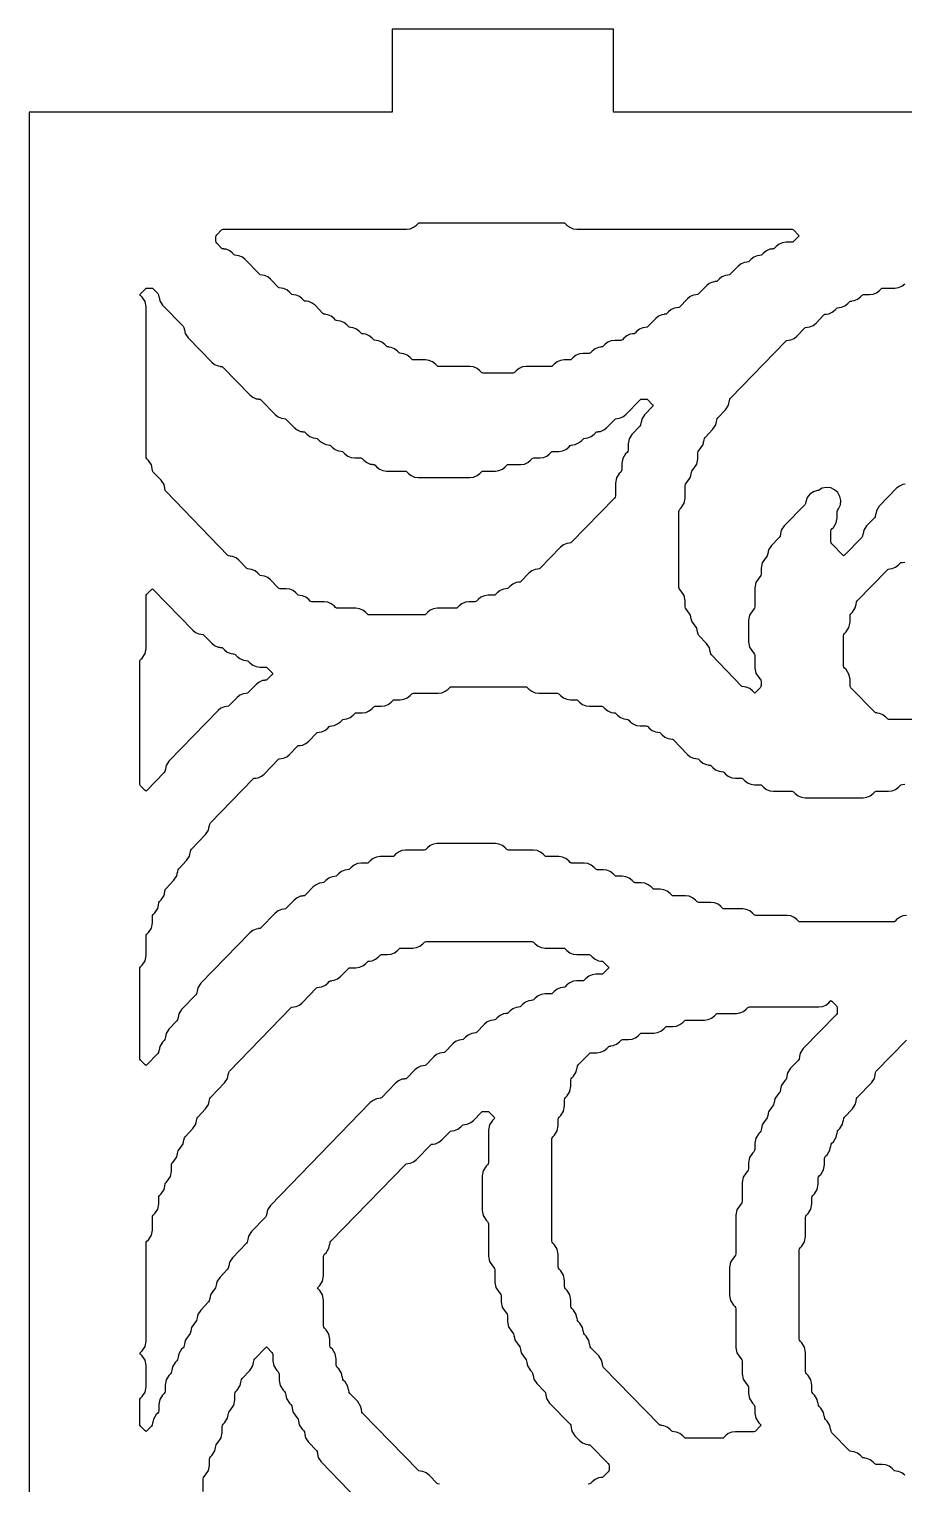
# Model space of a CAD drawing. Header units: millimetres. Extents: x 10 to 410, y 18 to 283.
# Drawn here: x 79 to 110.6, y 94.4 to 147 of the extents above; entities that cross this region are included whole.
import ezdxf

# ---------------------------------------------------------------- set-up
doc = ezdxf.new("R2010")
doc.units = ezdxf.units.MM
doc.layers.add('CUT', color=1, linetype='Continuous')

msp = doc.modelspace()

# ---------------------------------------------------------------- linework, layer by layer
at = {"layer": 'CUT'}
for points in [[(121.134, 21), (129.134, 21), (129.134, 24), (142.2679, 24), (142.2679, 144), (129.134, 144), (129.134, 147), (121.134, 147), (121.134, 144), (100.134, 144), (100.134, 147), (92.134, 147), (92.134, 144), (79, 144), (79, 24), (92.134, 24), (92.134, 21), (100.134, 21), (100.134, 24), (121.134, 24)], [(93.0922, 139.9958), (93.1238, 140), (98.3316, 140), (98.3632, 139.9958), (98.3882, 139.976), (98.447, 139.9155), (98.5515, 139.8332), (98.674, 139.7814), (98.8058, 139.7637), (106.5873, 139.7637), (106.6189, 139.7595), (106.644, 139.7397), (106.8232, 139.5551), (106.8428, 139.5274), (106.8232, 139.4997), (106.644, 139.3151), (106.6189, 139.2954), (106.5873, 139.2911), (106.3736, 139.2911), (106.2418, 139.2735), (106.1193, 139.2216), (106.0148, 139.1394), (105.956, 139.0788), (105.931, 139.0591), (105.8663, 139.0504), (105.8665, 139.0484), (105.7831, 139.0372), (105.6606, 138.9854), (105.5561, 138.9031), (105.4974, 138.8425), (105.4723, 138.8228), (105.4076, 138.8141), (105.4079, 138.8121), (105.3245, 138.8009), (105.202, 138.7491), (105.0975, 138.6668), (105.0387, 138.6062), (105.0137, 138.5865), (104.949, 138.5778), (104.9492, 138.5758), (104.8658, 138.5646), (104.7433, 138.5128), (104.6388, 138.4305), (104.3507, 138.1337), (104.3257, 138.1139), (104.261, 138.1053), (104.2612, 138.1032), (104.1778, 138.092), (104.0553, 138.0402), (103.9508, 137.9579), (103.8921, 137.8974), (103.867, 137.8777), (103.8023, 137.869), (103.8026, 137.8669), (103.7192, 137.8557), (103.5967, 137.8039), (103.4922, 137.7216), (103.2041, 137.4248), (103.179, 137.4051), (103.1143, 137.3964), (103.1146, 137.3944), (103.0312, 137.3832), (102.9087, 137.3313), (102.8042, 137.2491), (102.5161, 136.9522), (102.4911, 136.9325), (102.4263, 136.9238), (102.4266, 136.9218), (102.3432, 136.9106), (102.2207, 136.8588), (102.1162, 136.7765), (102.0574, 136.7159), (102.0324, 136.6962), (101.9677, 136.6875), (101.968, 136.6855), (101.8845, 136.6743), (101.7621, 136.6225), (101.6576, 136.5402), (101.3695, 136.2434), (101.3444, 136.2237), (101.2797, 136.215), (101.28, 136.2129), (101.1966, 136.2017), (101.0741, 136.1499), (100.9696, 136.0676), (100.9108, 136.0071), (100.8858, 135.9874), (100.8211, 135.9787), (100.8213, 135.9766), (100.7379, 135.9654), (100.6154, 135.9136), (100.5109, 135.8314), (100.4522, 135.7708), (100.4271, 135.7511), (100.3955, 135.7468), (100.1817, 135.7468), (100.0499, 135.7291), (99.9274, 135.6773), (99.8229, 135.5951), (99.7642, 135.5345), (99.7391, 135.5148), (99.6744, 135.5061), (99.6747, 135.5041), (99.5913, 135.4929), (99.4688, 135.441), (99.3643, 135.3588), (99.3055, 135.2982), (99.2805, 135.2785), (99.2489, 135.2743), (99.0351, 135.2743), (98.9033, 135.2566), (98.7808, 135.2048), (98.6763, 135.1225), (98.6175, 135.0619), (98.5925, 135.0422), (98.5609, 135.038), (98.3471, 135.038), (98.2153, 135.0203), (98.0928, 134.9685), (97.9883, 134.8862), (97.9296, 134.8257), (97.9045, 134.8059), (97.8729, 134.8017), (96.9712, 134.8017), (96.8393, 134.784), (96.7169, 134.7322), (96.6124, 134.6499), (96.5536, 134.5894), (96.5285, 134.5696), (96.4969, 134.5654), (95.4171, 134.5654), (95.3855, 134.5696), (95.3604, 134.5894), (95.3017, 134.6499), (95.1972, 134.7322), (95.0747, 134.784), (94.9429, 134.8017), (93.8118, 134.8017), (93.7802, 134.8059), (93.7551, 134.8257), (93.6964, 134.8862), (93.5919, 134.9685), (93.4694, 135.0203), (93.3376, 135.038), (92.8945, 135.038), (92.8629, 135.0422), (92.8378, 135.0619), (92.7791, 135.1225), (92.6746, 135.2048), (92.5521, 135.2566), (92.4687, 135.2678), (92.4689, 135.2698), (92.4042, 135.2785), (92.3792, 135.2982), (92.3204, 135.3588), (92.2159, 135.441), (92.0934, 135.4929), (92.01, 135.5041), (92.0103, 135.5061), (91.9456, 135.5148), (91.9205, 135.5345), (91.8617, 135.5951), (91.7573, 135.6773), (91.6348, 135.7291), (91.5513, 135.7403), (91.5516, 135.7424), (91.4869, 135.7511), (91.4619, 135.7708), (91.4031, 135.8314), (91.2986, 135.9136), (91.1761, 135.9654), (91.0927, 135.9766), (91.093, 135.9787), (91.0283, 135.9874), (91.0032, 136.0071), (90.9444, 136.0676), (90.8399, 136.1499), (90.7175, 136.2017), (90.634, 136.2129), (90.6343, 136.215), (90.5696, 136.2237), (90.5446, 136.2434), (90.4858, 136.3039), (90.3813, 136.3862), (90.2588, 136.438), (90.1754, 136.4492), (90.1757, 136.4513), (90.1109, 136.4599), (90.0859, 136.4797), (90.0271, 136.5402), (89.9226, 136.6225), (89.8001, 136.6743), (89.7167, 136.6855), (89.717, 136.6875), (89.6523, 136.6962), (89.6272, 136.7159), (89.3391, 137.0128), (89.2346, 137.0951), (89.1122, 137.1469), (89.0287, 137.1581), (89.029, 137.1601), (88.9643, 137.1688), (88.9393, 137.1885), (88.8805, 137.2491), (88.776, 137.3313), (88.6535, 137.3832), (88.5701, 137.3944), (88.5704, 137.3964), (88.5057, 137.4051), (88.4806, 137.4248), (88.4218, 137.4854), (88.3173, 137.5676), (88.1949, 137.6194), (88.1114, 137.6306), (88.1117, 137.6327), (88.047, 137.6414), (88.0219, 137.6611), (87.7339, 137.9579), (87.6294, 138.0402), (87.5069, 138.092), (87.4234, 138.1032), (87.4237, 138.1053), (87.359, 138.1139), (87.334, 138.1337), (86.8165, 138.6668), (86.712, 138.7491), (86.5896, 138.8009), (86.5061, 138.8121), (86.5064, 138.8141), (86.4417, 138.8228), (86.4167, 138.8425), (86.3579, 138.9031), (86.2534, 138.9854), (86.1309, 139.0372), (86.0475, 139.0484), (86.0478, 139.0504), (85.9831, 139.0591), (85.958, 139.0788), (85.7856, 139.2565), (85.7607, 139.2947), (85.7519, 139.3394), (85.7519, 139.4791), (85.7607, 139.5239), (85.7856, 139.5621), (85.958, 139.7397), (85.9831, 139.7595), (86.0147, 139.7637), (92.6496, 139.7637), (92.7814, 139.7814), (92.9039, 139.8332), (93.0084, 139.9155), (93.0672, 139.976)], [(83.7, 137.3057), (83.7246, 137.1794), (83.8292, 137.0191), (84.5717, 136.2541), (84.5966, 136.2159), (84.6145, 136.1237), (84.6173, 136.1242), (84.6419, 135.998), (84.7465, 135.8376), (85.6046, 134.9535), (85.7091, 134.8712), (85.8316, 134.8194), (85.915, 134.8082), (85.9148, 134.8061), (85.9795, 134.7974), (86.0045, 134.7777), (86.9806, 133.772), (87.0851, 133.6898), (87.2076, 133.6379), (87.291, 133.6267), (87.2907, 133.6247), (87.3554, 133.616), (87.3805, 133.5963), (87.8979, 133.0632), (88.0024, 132.9809), (88.1249, 132.9291), (88.2083, 132.9179), (88.208, 132.9158), (88.2727, 132.9072), (88.2978, 132.8874), (88.5859, 132.5906), (88.6904, 132.5083), (88.8129, 132.4565), (88.8963, 132.4453), (88.896, 132.4433), (88.9607, 132.4346), (88.9858, 132.4149), (89.0445, 132.3543), (89.149, 132.272), (89.2715, 132.2202), (89.355, 132.209), (89.3547, 132.207), (89.4194, 132.1983), (89.4444, 132.1786), (89.5032, 132.118), (89.6077, 132.0357), (89.7302, 131.9839), (89.8136, 131.9727), (89.8133, 131.9707), (89.878, 131.962), (89.9031, 131.9423), (89.9619, 131.8817), (90.0664, 131.7995), (90.1888, 131.7476), (90.2723, 131.7365), (90.272, 131.7344), (90.3367, 131.7257), (90.3617, 131.706), (90.4205, 131.6454), (90.525, 131.5632), (90.6475, 131.5114), (90.7793, 131.4937), (90.9931, 131.4937), (91.0247, 131.4894), (91.0497, 131.4697), (91.1085, 131.4092), (91.213, 131.3269), (91.3355, 131.2751), (91.4189, 131.2639), (91.4186, 131.2618), (91.4833, 131.2531), (91.5084, 131.2334), (91.5671, 131.1729), (91.6716, 131.0906), (91.7941, 131.0388), (91.9259, 131.0211), (92.5984, 131.0211), (92.63, 131.0169), (92.655, 130.9971), (92.7138, 130.9366), (92.8183, 130.8543), (92.9408, 130.8025), (93.0726, 130.7848), (94.9429, 130.7848), (95.0747, 130.8025), (95.1972, 130.8543), (95.3017, 130.9366), (95.3604, 130.9971), (95.3855, 131.0169), (95.4171, 131.0211), (95.8602, 131.0211), (95.992, 131.0388), (96.1145, 131.0906), (96.219, 131.1729), (96.2777, 131.2334), (96.3028, 131.2531), (96.3344, 131.2574), (96.7775, 131.2574), (96.9093, 131.2751), (97.0318, 131.3269), (97.1363, 131.4092), (97.1951, 131.4697), (97.2201, 131.4894), (97.2517, 131.4937), (97.4655, 131.4937), (97.5973, 131.5114), (97.7198, 131.5632), (97.8243, 131.6454), (97.883, 131.706), (97.9081, 131.7257), (97.9397, 131.73), (98.1535, 131.73), (98.2853, 131.7476), (98.4078, 131.7995), (98.5122, 131.8817), (98.571, 131.9423), (98.5961, 131.962), (98.6608, 131.9707), (98.6605, 131.9727), (98.7439, 131.9839), (98.8664, 132.0357), (98.9709, 132.118), (99.0297, 132.1786), (99.0547, 132.1983), (99.1194, 132.207), (99.1192, 132.209), (99.2026, 132.2202), (99.3251, 132.272), (99.4296, 132.3543), (99.4883, 132.4149), (99.5134, 132.4346), (99.5781, 132.4433), (99.5778, 132.4453), (99.6612, 132.4565), (99.7837, 132.5083), (99.8882, 132.5906), (100.1763, 132.8874), (100.2014, 132.9072), (100.2661, 132.9158), (100.2658, 132.9179), (100.3492, 132.9291), (100.4717, 132.9809), (100.5762, 133.0632), (101.0936, 133.5963), (101.1187, 133.616), (101.1503, 133.6203), (101.3128, 133.6203), (101.3444, 133.616), (101.3695, 133.5963), (101.5487, 133.4117), (101.5683, 133.384), (101.5487, 133.3563), (101.2581, 133.0569), (101.1535, 132.8965), (101.1289, 132.7703), (101.1261, 132.7708), (101.1081, 132.6786), (101.0832, 132.6404), (100.7994, 132.348), (100.6949, 132.1877), (100.6582, 131.9998), (100.6582, 131.7783), (100.6495, 131.7335), (100.6246, 131.6953), (100.5701, 131.6392), (100.4655, 131.4788), (100.4289, 131.2909), (100.4289, 131.0694), (100.4202, 131.0246), (100.3953, 130.9864), (100.3408, 130.9303), (100.2362, 130.77), (100.1996, 130.5821), (100.1996, 130.1243), (100.1908, 130.0795), (100.1659, 130.0413), (98.6175, 128.4459), (98.5925, 128.4262), (98.5278, 128.4175), (98.5281, 128.4154), (98.4446, 128.4043), (98.3221, 128.3524), (98.2176, 128.2702), (97.4709, 127.5008), (97.4458, 127.481), (97.3811, 127.4724), (97.3814, 127.4703), (97.298, 127.4591), (97.1755, 127.4073), (97.071, 127.325), (96.7829, 127.0282), (96.7579, 127.0085), (96.6932, 126.9998), (96.6934, 126.9977), (96.61, 126.9865), (96.4875, 126.9347), (96.383, 126.8524), (96.3243, 126.7919), (96.2992, 126.7722), (96.2345, 126.7635), (96.2348, 126.7614), (96.1514, 126.7502), (96.0289, 126.6984), (95.9244, 126.6162), (95.8656, 126.5556), (95.8406, 126.5359), (95.8089, 126.5316), (95.5952, 126.5316), (95.4634, 126.514), (95.3409, 126.4621), (95.2364, 126.3799), (95.1776, 126.3193), (95.1526, 126.2996), (95.121, 126.2954), (94.9072, 126.2954), (94.7754, 126.2777), (94.6529, 126.2259), (94.5484, 126.1436), (94.4896, 126.083), (94.4646, 126.0633), (94.433, 126.0591), (93.7606, 126.0591), (93.6288, 126.0414), (93.5063, 125.9896), (93.4018, 125.9073), (93.343, 125.8468), (93.3179, 125.827), (93.2863, 125.8228), (91.2892, 125.8228), (91.2576, 125.827), (91.2325, 125.8468), (91.1738, 125.9073), (91.0693, 125.9896), (90.9468, 126.0414), (90.815, 126.0591), (90.1426, 126.0591), (90.1109, 126.0633), (90.0859, 126.083), (90.0271, 126.1436), (89.9226, 126.2259), (89.8001, 126.2777), (89.6683, 126.2954), (89.2252, 126.2954), (89.1936, 126.2996), (89.1686, 126.3193), (89.1098, 126.3799), (89.0053, 126.4621), (88.8828, 126.514), (88.7994, 126.5252), (88.7997, 126.5272), (88.735, 126.5359), (88.7099, 126.5556), (88.6512, 126.6162), (88.5467, 126.6984), (88.4242, 126.7502), (88.2924, 126.7679), (88.0786, 126.7679), (88.047, 126.7722), (88.0219, 126.7919), (87.7339, 127.0887), (87.6294, 127.171), (87.5069, 127.2228), (87.4234, 127.234), (87.4237, 127.2361), (87.359, 127.2447), (87.334, 127.2645), (87.2752, 127.325), (87.1707, 127.4073), (87.0482, 127.4591), (86.9648, 127.4703), (86.9651, 127.4724), (86.9004, 127.481), (86.8753, 127.5008), (86.5872, 127.7976), (86.4827, 127.8799), (86.3602, 127.9317), (86.2768, 127.9429), (86.2771, 127.9449), (86.2124, 127.9536), (86.1873, 127.9733), (83.951, 130.2776), (83.926, 130.3158), (83.9081, 130.4079), (83.9053, 130.4074), (83.8807, 130.5337), (83.7761, 130.694), (83.4923, 130.9864), (83.4674, 131.0246), (83.4494, 131.1168), (83.4466, 131.1163), (83.422, 131.2425), (83.3175, 131.4029), (83.263, 131.459), (83.2381, 131.4972), (83.2293, 131.542), (83.2293, 136.9618), (83.1927, 137.1497), (83.0881, 137.31), (83.0269, 137.3731), (83.0073, 137.4008), (83.0269, 137.4285), (83.2061, 137.6132), (83.2311, 137.6329), (83.2627, 137.6371), (83.4253, 137.6371), (83.4569, 137.6329), (83.4819, 137.6132), (83.6543, 137.4355), (83.6793, 137.3973), (83.6972, 137.3051)], [(83.4866, 126.7392), (84.9166, 125.2657), (85.0211, 125.1834), (85.1436, 125.1316), (85.2271, 125.1204), (85.2268, 125.1184), (85.2915, 125.1097), (85.3165, 125.09), (85.6046, 124.7931), (85.7091, 124.7108), (85.8316, 124.659), (85.915, 124.6478), (85.9148, 124.6458), (85.9795, 124.6371), (86.0045, 124.6174), (86.0633, 124.5568), (86.1678, 124.4746), (86.2903, 124.4228), (86.3737, 124.4116), (86.3734, 124.4095), (86.4381, 124.4008), (86.4632, 124.3811), (86.5219, 124.3205), (86.6264, 124.2383), (86.7489, 124.1865), (86.8323, 124.1753), (86.8321, 124.1732), (86.8968, 124.1645), (86.9218, 124.1448), (86.9806, 124.0843), (87.0851, 124.002), (87.2076, 123.9502), (87.3394, 123.9325), (87.5532, 123.9325), (87.5848, 123.9282), (87.6098, 123.9085), (87.789, 123.7239), (87.8086, 123.6962), (87.789, 123.6685), (87.6098, 123.4839), (87.5848, 123.4642), (87.5201, 123.4555), (87.5203, 123.4534), (87.4369, 123.4422), (87.3144, 123.3904), (87.2099, 123.3081), (86.9218, 123.0113), (86.8968, 122.9916), (86.8321, 122.9829), (86.8323, 122.9808), (86.7489, 122.9697), (86.6264, 122.9178), (86.5219, 122.8356), (86.2338, 122.5387), (86.2088, 122.519), (86.1441, 122.5103), (86.1444, 122.5083), (86.0609, 122.4971), (85.9385, 122.4453), (85.834, 122.363), (84.0585, 120.5337), (83.954, 120.3733), (83.9293, 120.2471), (83.9266, 120.2476), (83.9086, 120.1554), (83.8837, 120.1172), (83.2573, 119.4718), (83.2293, 119.451), (83.2014, 119.4718), (83.0336, 119.6447), (83.0087, 119.6829), (83, 119.7276), (83, 124.1205), (83.0087, 124.1652), (83.0336, 124.2034), (83.0881, 124.2596), (83.1927, 124.4199), (83.2293, 124.6078), (83.2293, 126.4833), (83.2381, 126.5281), (83.263, 126.5663), (83.4307, 126.7392), (83.4587, 126.76)], [(83.4587, 104.0361), (83.4674, 104.0808), (83.4923, 104.119), (83.5468, 104.1752), (83.6513, 104.3355), (83.688, 104.5234), (83.688, 104.7449), (83.6967, 104.7897), (83.7216, 104.8279), (83.7761, 104.884), (83.8807, 105.0444), (83.9053, 105.1707), (83.9081, 105.1701), (83.926, 105.2623), (83.951, 105.3005), (84.0054, 105.3566), (84.11, 105.517), (84.1466, 105.7049), (84.1466, 105.9264), (84.1554, 105.9711), (84.1803, 106.0093), (84.2348, 106.0655), (84.3393, 106.2258), (84.3639, 106.3521), (84.3667, 106.3515), (84.3847, 106.4437), (84.4096, 106.4819), (84.4641, 106.5381), (84.5686, 106.6984), (84.5933, 106.8247), (84.596, 106.8241), (84.614, 106.9163), (84.6389, 106.9545), (84.9227, 107.2469), (85.0273, 107.4073), (85.0519, 107.5335), (85.0547, 107.533), (85.0727, 107.6252), (85.0976, 107.6634), (85.3814, 107.9558), (85.486, 108.1161), (85.5106, 108.2424), (85.5134, 108.2418), (85.5313, 108.334), (85.5562, 108.3722), (86.0694, 108.9009), (86.1739, 109.0613), (86.1986, 109.1875), (86.2013, 109.187), (86.2193, 109.2792), (86.2442, 109.3174), (88.4806, 111.6216), (88.5057, 111.6413), (88.5704, 111.65), (88.5701, 111.6521), (88.6535, 111.6633), (88.776, 111.7151), (88.8805, 111.7973), (89.3979, 112.3305), (89.423, 112.3502), (89.4877, 112.3589), (89.4874, 112.3609), (89.5708, 112.3721), (89.6933, 112.4239), (89.7978, 112.5062), (89.8566, 112.5668), (89.8816, 112.5865), (89.9463, 112.5952), (89.9461, 112.5972), (90.0295, 112.6084), (90.152, 112.6602), (90.2565, 112.7425), (90.5446, 113.0393), (90.5696, 113.0591), (90.6012, 113.0633), (90.815, 113.0633), (90.9468, 113.081), (91.0693, 113.1328), (91.1738, 113.2151), (91.2325, 113.2756), (91.2576, 113.2953), (91.3223, 113.304), (91.322, 113.3061), (91.4054, 113.3173), (91.5279, 113.3691), (91.6324, 113.4513), (91.6912, 113.5119), (91.7162, 113.5316), (91.7478, 113.5359), (91.9616, 113.5359), (92.0934, 113.5536), (92.2159, 113.6054), (92.3204, 113.6876), (92.3792, 113.7482), (92.4042, 113.7679), (92.4358, 113.7722), (92.8789, 113.7722), (93.0107, 113.7898), (93.1332, 113.8417), (93.2377, 113.9239), (93.2965, 113.9845), (93.3215, 114.0042), (93.3531, 114.0084), (97.1849, 114.0084), (97.2165, 114.0042), (97.2416, 113.9845), (97.3003, 113.9239), (97.4048, 113.8417), (97.5273, 113.7898), (97.6591, 113.7722), (98.3316, 113.7722), (98.3632, 113.7679), (98.3882, 113.7482), (98.447, 113.6876), (98.5515, 113.6054), (98.674, 113.5536), (98.8058, 113.5359), (99.2489, 113.5359), (99.2805, 113.5316), (99.3055, 113.5119), (99.3643, 113.4513), (99.4688, 113.3691), (99.5913, 113.3173), (99.6747, 113.3061), (99.6744, 113.304), (99.7391, 113.2953), (99.7642, 113.2756), (99.9434, 113.091), (99.963, 113.0633), (99.9434, 113.0356), (99.7642, 112.851), (99.7391, 112.8312), (99.7075, 112.827), (99.4938, 112.827), (99.3619, 112.8093), (99.2395, 112.7575), (99.135, 112.6752), (99.0762, 112.6147), (99.0511, 112.595), (99.0195, 112.5907), (98.8058, 112.5907), (98.674, 112.573), (98.5515, 112.5212), (98.447, 112.4389), (98.3882, 112.3784), (98.3632, 112.3587), (98.2985, 112.35), (98.2987, 112.3479), (98.2153, 112.3367), (98.0928, 112.2849), (97.9883, 112.2027), (97.9296, 112.1421), (97.9045, 112.1224), (97.8729, 112.1181), (97.6591, 112.1181), (97.5273, 112.1005), (97.4048, 112.0486), (97.3003, 111.9664), (97.2416, 111.9058), (97.2165, 111.8861), (97.1518, 111.8774), (97.1521, 111.8754), (97.0687, 111.8642), (96.9462, 111.8124), (96.8417, 111.7301), (96.7829, 111.6695), (96.7579, 111.6498), (96.6932, 111.6411), (96.6934, 111.6391), (96.61, 111.6279), (96.4875, 111.5761), (96.383, 111.4938), (96.3243, 111.4332), (96.2992, 111.4135), (96.2345, 111.4048), (96.2348, 111.4028), (96.1514, 111.3916), (96.0289, 111.3398), (95.9244, 111.2575), (95.8656, 111.197), (95.8406, 111.1772), (95.7758, 111.1686), (95.7761, 111.1665), (95.6927, 111.1553), (95.5702, 111.1035), (95.4657, 111.0212), (95.1776, 110.7244), (95.1526, 110.7047), (95.0879, 110.696), (95.0881, 110.6939), (95.0047, 110.6827), (94.8822, 110.6309), (94.7777, 110.5487), (94.719, 110.4881), (94.6939, 110.4684), (94.6292, 110.4597), (94.6295, 110.4576), (94.5461, 110.4464), (94.4236, 110.3946), (94.3191, 110.3124), (94.031, 110.0155), (94.0059, 109.9958), (93.9412, 109.9871), (93.9415, 109.9851), (93.8581, 109.9739), (93.7356, 109.9221), (93.6311, 109.8398), (93.343, 109.543), (93.3179, 109.5232), (93.2532, 109.5145), (93.2535, 109.5125), (93.1701, 109.5013), (93.0476, 109.4495), (92.9431, 109.3672), (92.655, 109.0704), (92.63, 109.0507), (92.5653, 109.042), (92.5655, 109.0399), (92.4821, 109.0287), (92.3596, 108.9769), (92.2551, 108.8946), (91.7377, 108.3615), (91.7127, 108.3418), (91.648, 108.3331), (91.6482, 108.3311), (91.5648, 108.3199), (91.4423, 108.2681), (91.3378, 108.1858), (87.7278, 104.4662), (87.6232, 104.3058), (87.5986, 104.1796), (87.5958, 104.1801), (87.5778, 104.0879), (87.5529, 104.0497), (87.0398, 103.521), (86.9352, 103.3607), (86.9106, 103.2344), (86.9078, 103.235), (86.8898, 103.1428), (86.8649, 103.1046), (86.3518, 102.5759), (86.2472, 102.4155), (86.2226, 102.2893), (86.2198, 102.2898), (86.2019, 102.1976), (86.1769, 102.1594), (85.8931, 101.867), (85.7886, 101.7067), (85.764, 101.5804), (85.7612, 101.5809), (85.7432, 101.4888), (85.7183, 101.4506), (85.6638, 101.3944), (85.5592, 101.2341), (85.5346, 101.1078), (85.5318, 101.1084), (85.5139, 101.0162), (85.489, 100.978), (85.2052, 100.6856), (85.1006, 100.5252), (85.076, 100.399), (85.0732, 100.3995), (85.0552, 100.3073), (85.0303, 100.2691), (84.9758, 100.213), (84.8713, 100.0527), (84.8466, 99.9264), (84.8439, 99.9269), (84.8259, 99.8348), (84.801, 99.7966), (84.7465, 99.7404), (84.6419, 99.5801), (84.6173, 99.4538), (84.6145, 99.4544), (84.5966, 99.3622), (84.5717, 99.324), (84.5172, 99.2679), (84.4126, 99.1075), (84.388, 98.9812), (84.3852, 98.9818), (84.3672, 98.8896), (84.3423, 98.8514), (84.2878, 98.7953), (84.1833, 98.6349), (84.1587, 98.5087), (84.1559, 98.5092), (84.1379, 98.417), (84.113, 98.3788), (84.0585, 98.3227), (83.954, 98.1624), (83.9173, 97.9745), (83.9173, 97.7529), (83.9086, 97.7082), (83.8837, 97.67), (83.8292, 97.6138), (83.7246, 97.4535), (83.688, 97.2656), (83.688, 97.0441), (83.6793, 96.9993), (83.6543, 96.9611), (83.5999, 96.905), (83.4953, 96.7446), (83.4707, 96.6184), (83.4679, 96.6189), (83.4499, 96.5267), (83.425, 96.4885), (83.2573, 96.3157), (83.2293, 96.2949), (83.2014, 96.3157), (83.0336, 96.4885), (83.0087, 96.5267), (83, 96.5715), (83, 97.4201), (83.0087, 97.4648), (83.0336, 97.503), (83.0881, 97.5592), (83.1927, 97.7195), (83.2293, 97.9074), (83.2293, 98.6833), (83.1927, 98.8712), (83.0881, 99.0316), (83.0269, 99.0947), (83.0073, 99.1224), (83.0269, 99.1501), (83.0881, 99.2132), (83.1927, 99.3735), (83.2293, 99.5614), (83.2293, 103.0909), (83.2381, 103.1357), (83.263, 103.1739), (83.3175, 103.23), (83.422, 103.3904), (83.4587, 103.5783)], [(98.3649, 101.5335), (98.3649, 101.7551), (98.3283, 101.9429), (98.2237, 102.1033), (98.1693, 102.1594), (98.1444, 102.1976), (98.1356, 102.2424), (98.1356, 102.7002), (98.099, 102.8881), (97.9944, 103.0484), (97.9399, 103.1046), (97.915, 103.1428), (97.9063, 103.1875), (97.9063, 106.8715), (97.915, 106.9163), (97.9399, 106.9545), (97.9944, 107.0106), (98.099, 107.171), (98.1356, 107.3589), (98.1356, 107.5804), (98.1444, 107.6252), (98.1693, 107.6634), (98.2237, 107.7195), (98.3283, 107.8798), (98.3649, 108.0677), (98.3649, 108.2893), (98.3737, 108.334), (98.3986, 108.3722), (98.4531, 108.4284), (98.5576, 108.5887), (98.5943, 108.7766), (98.5943, 108.9981), (98.603, 109.0429), (98.6279, 109.0811), (98.6824, 109.1372), (98.787, 109.2976), (98.8116, 109.4238), (98.8144, 109.4233), (98.8323, 109.5154), (98.8572, 109.5536), (99.259, 109.9676), (99.2841, 109.9873), (99.3157, 109.9916), (99.5294, 109.9916), (99.6612, 110.0092), (99.7837, 110.0611), (99.8882, 110.1433), (99.947, 110.2039), (99.972, 110.2236), (100.0367, 110.2323), (100.0365, 110.2343), (100.1199, 110.2455), (100.2424, 110.2973), (100.3469, 110.3796), (100.4056, 110.4402), (100.4307, 110.4599), (100.4623, 110.4641), (100.6761, 110.4641), (100.8079, 110.4818), (100.9304, 110.5336), (101.0349, 110.6159), (101.0936, 110.6765), (101.1187, 110.6962), (101.1503, 110.7004), (101.5934, 110.7004), (101.7252, 110.7181), (101.8477, 110.7699), (101.9522, 110.8522), (102.0109, 110.9127), (102.036, 110.9325), (102.0676, 110.9367), (102.2813, 110.9367), (102.4132, 110.9544), (102.5356, 111.0062), (102.6401, 111.0885), (102.6989, 111.149), (102.724, 111.1688), (102.7556, 111.173), (103.428, 111.173), (103.5598, 111.1907), (103.6823, 111.2425), (103.7868, 111.3248), (103.8456, 111.3853), (103.8706, 111.405), (103.9022, 111.4093), (104.5746, 111.4093), (104.7064, 111.427), (104.8289, 111.4788), (104.9334, 111.5611), (104.9922, 111.6216), (105.0172, 111.6413), (105.0488, 111.6456), (107.5559, 111.6456), (107.6877, 111.6633), (107.8102, 111.7151), (107.9147, 111.7973), (107.9688, 111.8531), (107.9967, 111.8739), (108.0246, 111.8531), (108.1924, 111.6802), (108.2173, 111.642), (108.226, 111.5973), (108.226, 111.4576), (108.2173, 111.4128), (108.1924, 111.3746), (106.9913, 110.137), (106.8867, 109.9767), (106.8621, 109.8504), (106.8593, 109.851), (106.8413, 109.7588), (106.8164, 109.7206), (106.5326, 109.4282), (106.4281, 109.2678), (106.4034, 109.1416), (106.4007, 109.1421), (106.3827, 109.05), (106.3578, 109.0118), (106.3033, 108.9556), (106.1987, 108.7953), (106.1741, 108.669), (106.1713, 108.6696), (106.1534, 108.5774), (106.1284, 108.5392), (106.074, 108.483), (105.9694, 108.3227), (105.9448, 108.1964), (105.942, 108.197), (105.924, 108.1048), (105.8991, 108.0666), (105.8446, 108.0105), (105.7401, 107.8501), (105.7155, 107.7239), (105.7127, 107.7244), (105.6947, 107.6322), (105.6698, 107.594), (105.6153, 107.5379), (105.5107, 107.3775), (105.4861, 107.2513), (105.4834, 107.2518), (105.4654, 107.1597), (105.4405, 107.1215), (105.386, 107.0653), (105.2814, 106.905), (105.2448, 106.7171), (105.2448, 106.4956), (105.236, 106.4508), (105.2111, 106.4126), (105.1567, 106.3565), (105.0521, 106.1961), (105.0154, 106.0082), (105.0154, 105.7867), (105.0067, 105.7419), (104.9818, 105.7037), (104.9273, 105.6476), (104.8228, 105.4873), (104.7861, 105.2994), (104.7861, 104.6053), (104.7774, 104.5605), (104.7525, 104.5223), (104.698, 104.4662), (104.5934, 104.3058), (104.5568, 104.1179), (104.5568, 102.715), (104.5481, 102.6702), (104.5232, 102.632), (104.4687, 102.5759), (104.3641, 102.4155), (104.3275, 102.2276), (104.3275, 101.2154), (104.3641, 101.0275), (104.4687, 100.8672), (104.5232, 100.811), (104.5481, 100.7728), (104.5568, 100.7281), (104.5568, 99.3251), (104.5934, 99.1372), (104.698, 98.9769), (104.7525, 98.9207), (104.7774, 98.8825), (104.7861, 98.8378), (104.7861, 98.38), (104.8228, 98.1921), (104.9273, 98.0317), (104.9818, 97.9756), (105.0067, 97.9374), (105.0154, 97.8926), (105.0154, 97.6711), (105.0521, 97.4832), (105.1567, 97.3229), (105.2111, 97.2667), (105.236, 97.2285), (105.2448, 97.1838), (105.2448, 96.9622), (105.2814, 96.7744), (105.386, 96.614), (105.4472, 96.5509), (105.4668, 96.5232), (105.4472, 96.4955), (105.268, 96.3109), (105.243, 96.2912), (105.2114, 96.2869), (104.539, 96.2869), (104.4071, 96.2692), (104.2847, 96.2174), (104.1802, 96.1351), (104.1214, 96.0746), (104.0963, 96.0549), (104.0647, 96.0506), (102.7556, 96.0506), (102.724, 96.0549), (102.6989, 96.0746), (102.6401, 96.1351), (102.5356, 96.2174), (102.4132, 96.2692), (102.3297, 96.2804), (102.33, 96.2825), (102.2653, 96.2912), (102.2403, 96.3109), (102.1815, 96.3714), (102.077, 96.4537), (101.9545, 96.5055), (101.8711, 96.5167), (101.8714, 96.5188), (101.8067, 96.5274), (101.7816, 96.5472), (99.7746, 98.6151), (99.7496, 98.6533), (99.7317, 98.7455), (99.7289, 98.745), (99.7043, 98.8712), (99.5997, 99.0316), (99.3159, 99.324), (99.291, 99.3622), (99.273, 99.4544), (99.2702, 99.4538), (99.2456, 99.5801), (99.1411, 99.7404), (99.0866, 99.7966), (99.0617, 99.8348), (99.0437, 99.9269), (99.0409, 99.9264), (99.0163, 100.0527), (98.9117, 100.213), (98.8572, 100.2691), (98.8323, 100.3073), (98.8144, 100.3995), (98.8116, 100.399), (98.787, 100.5252), (98.6824, 100.6856), (98.6279, 100.7417), (98.603, 100.7799), (98.5943, 100.8247), (98.5943, 101.0462), (98.5576, 101.2341), (98.4531, 101.3944), (98.3986, 101.4506), (98.3737, 101.4888)]]:
    msp.add_lwpolyline(points, close=True, dxfattribs=at)
for points in [[(110.6824, 130.542), (110.599, 130.5308), (110.4765, 130.479), (110.372, 130.3968), (109.7432, 129.7489), (109.6386, 129.5885), (109.614, 129.4623), (109.6112, 129.4628), (109.5933, 129.3706), (109.5684, 129.3324), (109.2845, 129.04), (109.18, 128.8797), (109.1554, 128.7534), (109.1526, 128.7539), (109.1346, 128.6618), (109.1097, 128.6236), (108.4833, 127.9781), (108.4554, 127.9573), (108.4274, 127.9781), (108.0303, 128.3873), (108.0054, 128.4255), (107.9967, 128.4702), (107.9967, 128.8462), (108.0054, 128.891), (108.0303, 128.9292), (108.0848, 128.9853), (108.1894, 129.1457), (108.226, 129.3335), (108.226, 129.5551), (108.2348, 129.5998), (108.2714, 129.6561), (108.3352, 129.7982), (108.352, 129.9531), (108.3204, 130.1056), (108.2434, 130.2411), (108.1285, 130.3462), (107.9867, 130.4109), (107.832, 130.4288), (107.6792, 130.3982), (107.5433, 130.322), (107.5363, 130.3165), (107.5085, 130.3128), (107.36, 130.2686), (107.2321, 130.1811), (107.1371, 130.0586), (107.0843, 129.9129), (107.0707, 129.8432), (107.0458, 129.805), (106.3033, 129.04), (106.1987, 128.8797), (106.1741, 128.7534), (106.1713, 128.7539), (106.1534, 128.6618), (106.1284, 128.6236), (105.8446, 128.3311), (105.7401, 128.1708), (105.7155, 128.0445), (105.7127, 128.0451), (105.6947, 127.9529), (105.6698, 127.9147), (105.6153, 127.8586), (105.5107, 127.6982), (105.4741, 127.5103), (105.4741, 127.2888), (105.4654, 127.244), (105.4405, 127.2058), (105.386, 127.1497), (105.2814, 126.9894), (105.2448, 126.8015), (105.2448, 126.1074), (105.236, 126.0626), (105.2111, 126.0244), (105.1567, 125.9683), (105.0521, 125.8079), (105.0154, 125.62), (105.0154, 124.8441), (105.0521, 124.6562), (105.1567, 124.4959), (105.2111, 124.4397), (105.236, 124.4015), (105.2448, 124.3568), (105.2448, 123.8989), (105.2814, 123.7111), (105.386, 123.5507), (105.4405, 123.4946), (105.4654, 123.4564), (105.4741, 123.4116), (105.4741, 123.2719), (105.4654, 123.2272), (105.4405, 123.189), (105.2727, 123.0161), (105.2448, 122.9953), (105.2168, 123.0161), (105.1627, 123.0719), (105.0583, 123.1541), (104.9358, 123.2059), (104.8523, 123.2171), (104.8526, 123.2192), (104.7879, 123.2279), (104.7629, 123.2476), (103.6731, 124.3704), (103.6482, 124.4086), (103.6302, 124.5008), (103.6275, 124.5002), (103.6028, 124.6265), (103.4983, 124.7868), (103.2145, 125.0793), (103.1896, 125.1175), (103.1716, 125.2096), (103.1688, 125.2091), (103.1442, 125.3354), (103.0396, 125.4957), (102.9851, 125.5518), (102.9602, 125.59), (102.9423, 125.6822), (102.9395, 125.6817), (102.9149, 125.8079), (102.8103, 125.9683), (102.7558, 126.0244), (102.7309, 126.0626), (102.7222, 126.1074), (102.7222, 126.3289), (102.6855, 126.5168), (102.581, 126.6771), (102.5265, 126.7333), (102.5016, 126.7715), (102.4928, 126.8162), (102.4928, 129.5551), (102.5016, 129.5998), (102.5265, 129.638), (102.581, 129.6942), (102.6855, 129.8545), (102.7222, 130.0424), (102.7222, 130.5002), (102.7309, 130.545), (102.7558, 130.5832), (102.8103, 130.6393), (102.9149, 130.7997), (102.9395, 130.9259), (102.9423, 130.9254), (102.9602, 131.0176), (102.9851, 131.0558), (103.0396, 131.1119), (103.1442, 131.2722), (103.1808, 131.4601), (103.1808, 131.6817), (103.1896, 131.7264), (103.2145, 131.7646), (103.269, 131.8208), (103.3735, 131.9811), (103.3981, 132.1074), (103.4009, 132.1068), (103.4189, 132.199), (103.4438, 132.2372), (103.7276, 132.5296), (103.8322, 132.69), (103.8568, 132.8162), (103.8596, 132.8157), (103.8775, 132.9079), (103.9025, 132.9461), (104.1863, 133.2385), (104.2908, 133.3988), (104.3154, 133.5251), (104.3182, 133.5245), (104.3362, 133.6167), (104.3611, 133.6549), (106.3682, 135.7229), (106.3932, 135.7426), (106.4579, 135.7513), (106.4576, 135.7533), (106.5411, 135.7645), (106.6635, 135.8163), (106.768, 135.8986), (107.0561, 136.1954), (107.0812, 136.2152), (107.1459, 136.2239), (107.1456, 136.2259), (107.229, 136.2371), (107.3515, 136.2889), (107.456, 136.3712), (107.7441, 136.668), (107.7692, 136.6877), (107.8339, 136.6964), (107.8336, 136.6985), (107.917, 136.7097), (108.0395, 136.7615), (108.144, 136.8438), (108.2028, 136.9043), (108.2278, 136.924), (108.2925, 136.9327), (108.2923, 136.9348), (108.3757, 136.946), (108.4982, 136.9978), (108.6027, 137.08), (108.6614, 137.1406), (108.6865, 137.1603), (108.7512, 137.169), (108.7509, 137.1711), (108.8343, 137.1822), (108.9568, 137.2341), (109.0613, 137.3163), (109.1201, 137.3769), (109.1451, 137.3966), (109.1767, 137.4008), (109.3905, 137.4008), (109.5223, 137.4185), (109.6448, 137.4703), (109.7493, 137.5526), (109.8081, 137.6132), (109.8331, 137.6329), (109.8647, 137.6371), (110.3078, 137.6371), (110.4396, 137.6548), (110.5621, 137.7066), (110.6666, 137.7889)], [(111.4032, 122.0422), (110.0941, 122.0422), (110.0624, 122.0464), (110.0374, 122.0662), (109.9786, 122.1267), (109.8741, 122.209), (109.7516, 122.2608), (109.6682, 122.272), (109.6685, 122.274), (109.6038, 122.2827), (109.5787, 122.3024), (108.7183, 123.189), (108.6934, 123.2272), (108.6847, 123.2719), (108.6847, 123.4935), (108.648, 123.6813), (108.5435, 123.8417), (108.489, 123.8978), (108.4641, 123.936), (108.4554, 123.9808), (108.4554, 125.0656), (108.4641, 125.1104), (108.489, 125.1486), (108.5435, 125.2047), (108.648, 125.3651), (108.6847, 125.553), (108.6847, 125.7745), (108.6934, 125.8192), (108.7183, 125.8574), (108.7728, 125.9136), (108.8774, 126.0739), (108.902, 126.2002), (108.9048, 126.1996), (108.9227, 126.2918), (108.9477, 126.33), (110.0374, 127.4528), (110.0624, 127.4726), (110.1272, 127.4812), (110.1269, 127.4833), (110.2103, 127.4945), (110.3328, 127.5463), (110.4373, 127.6286), (110.4961, 127.6891), (110.5211, 127.7088), (110.5858, 127.7175), (110.5855, 127.7196), (110.669, 127.7308)], [(110.7308, 114.9536), (110.599, 114.9359), (110.4765, 114.8841), (110.372, 114.8018), (110.3132, 114.7413), (110.2882, 114.7215), (110.2566, 114.7173), (106.8835, 114.7173), (106.8519, 114.7215), (106.8268, 114.7413), (106.768, 114.8018), (106.6635, 114.8841), (106.5411, 114.9359), (106.4092, 114.9536), (105.2782, 114.9536), (105.2466, 114.9578), (105.2215, 114.9776), (105.1627, 115.0381), (105.0583, 115.1204), (104.9358, 115.1722), (104.804, 115.1899), (104.1315, 115.1899), (104.0999, 115.1941), (104.0749, 115.2138), (104.0161, 115.2744), (103.9116, 115.3567), (103.7891, 115.4085), (103.6573, 115.4262), (103.2142, 115.4262), (103.1826, 115.4304), (103.1576, 115.4501), (103.0988, 115.5107), (102.9943, 115.5929), (102.8718, 115.6448), (102.74, 115.6624), (102.2969, 115.6624), (102.2653, 115.6667), (102.2403, 115.6864), (102.1815, 115.747), (102.077, 115.8292), (101.9545, 115.881), (101.8227, 115.8987), (101.6089, 115.8987), (101.5773, 115.903), (101.5523, 115.9227), (101.4935, 115.9833), (101.389, 116.0655), (101.2665, 116.1173), (101.1347, 116.135), (100.9209, 116.135), (100.8893, 116.1393), (100.8643, 116.159), (100.8055, 116.2195), (100.701, 116.3018), (100.5785, 116.3536), (100.4467, 116.3713), (100.233, 116.3713), (100.2014, 116.3755), (100.1763, 116.3953), (100.1175, 116.4558), (100.013, 116.5381), (99.8906, 116.5899), (99.7587, 116.6076), (99.545, 116.6076), (99.5134, 116.6118), (99.4883, 116.6316), (99.4296, 116.6921), (99.3251, 116.7744), (99.2026, 116.8262), (99.0708, 116.8439), (98.6277, 116.8439), (98.5961, 116.8481), (98.571, 116.8678), (98.5122, 116.9284), (98.4078, 117.0107), (98.2853, 117.0625), (98.1535, 117.0802), (97.7104, 117.0802), (97.6788, 117.0844), (97.6537, 117.1041), (97.5949, 117.1647), (97.4904, 117.247), (97.368, 117.2988), (97.2361, 117.3165), (96.3344, 117.3165), (96.3028, 117.3207), (96.2777, 117.3404), (96.219, 117.401), (96.1145, 117.4832), (95.992, 117.5351), (95.8602, 117.5527), (93.7606, 117.5527), (93.6288, 117.5351), (93.5063, 117.4832), (93.4018, 117.401), (93.343, 117.3404), (93.3179, 117.3207), (93.2863, 117.3165), (92.6139, 117.3165), (92.4821, 117.2988), (92.3596, 117.247), (92.2551, 117.1647), (92.1964, 117.1041), (92.1713, 117.0844), (92.1397, 117.0802), (91.6966, 117.0802), (91.5648, 117.0625), (91.4423, 117.0107), (91.3378, 116.9284), (91.2791, 116.8678), (91.254, 116.8481), (91.2224, 116.8439), (91.0086, 116.8439), (90.8768, 116.8262), (90.7543, 116.7744), (90.6498, 116.6921), (90.5911, 116.6316), (90.566, 116.6118), (90.5013, 116.6032), (90.5016, 116.6011), (90.4182, 116.5899), (90.2957, 116.5381), (90.1912, 116.4558), (90.1324, 116.3953), (90.1074, 116.3755), (90.0427, 116.3669), (90.0429, 116.3648), (89.9595, 116.3536), (89.837, 116.3018), (89.7325, 116.2195), (89.6738, 116.159), (89.6487, 116.1393), (89.584, 116.1306), (89.5843, 116.1285), (89.5009, 116.1173), (89.3784, 116.0655), (89.2739, 115.9833), (88.9858, 115.6864), (88.9607, 115.6667), (88.896, 115.658), (88.8963, 115.656), (88.8129, 115.6448), (88.6904, 115.5929), (88.5859, 115.5107), (88.2978, 115.2138), (88.2727, 115.1941), (88.208, 115.1854), (88.2083, 115.1834), (88.1249, 115.1722), (88.0024, 115.1204), (87.8979, 115.0381), (87.3805, 114.505), (87.3554, 114.4853), (87.2907, 114.4766), (87.291, 114.4745), (87.2076, 114.4633), (87.0851, 114.4115), (86.9806, 114.3292), (85.2052, 112.4999), (85.1006, 112.3396), (85.076, 112.2133), (85.0732, 112.2139), (85.0552, 112.1217), (85.0303, 112.0835), (84.5172, 111.5548), (84.4126, 111.3944), (84.388, 111.2682), (84.3852, 111.2687), (84.3672, 111.1765), (84.3423, 111.1383), (84.0585, 110.8459), (83.954, 110.6856), (83.9293, 110.5593), (83.9266, 110.5598), (83.9086, 110.4677), (83.8837, 110.4295), (83.8292, 110.3733), (83.7246, 110.213), (83.7, 110.0867), (83.6972, 110.0873), (83.6793, 109.9951), (83.6543, 109.9569), (83.2573, 109.5478), (83.2293, 109.527), (83.2014, 109.5478), (83.0336, 109.7206), (83.0087, 109.7588), (83, 109.8036), (83, 113.015), (83.0087, 113.0598), (83.0336, 113.098), (83.0881, 113.1541), (83.1927, 113.3144), (83.2293, 113.5023), (83.2293, 114.1964), (83.2381, 114.2412), (83.263, 114.2794), (83.3175, 114.3355), (83.422, 114.4959), (83.4587, 114.6838), (83.4587, 114.9053), (83.4674, 114.95), (83.4923, 114.9882), (83.5468, 115.0444), (83.6513, 115.2047), (83.676, 115.331), (83.6787, 115.3304), (83.6967, 115.4226), (83.7216, 115.4608), (83.7761, 115.517), (83.8807, 115.6773), (83.9053, 115.8036), (83.9081, 115.803), (83.926, 115.8952), (83.951, 115.9334), (84.2348, 116.2258), (84.3393, 116.3862), (84.3639, 116.5124), (84.3667, 116.5119), (84.3847, 116.6041), (84.4096, 116.6423), (84.6934, 116.9347), (84.798, 117.095), (84.8226, 117.2213), (84.8254, 117.2207), (84.8434, 117.3129), (84.8683, 117.3511), (85.3814, 117.8798), (85.486, 118.0402), (85.5106, 118.1664), (85.5134, 118.1659), (85.5313, 118.2581), (85.5562, 118.2963), (87.1046, 119.8916), (87.1297, 119.9114), (87.1944, 119.9201), (87.1941, 119.9221), (87.2775, 119.9333), (87.4, 119.9851), (87.5045, 120.0674), (88.0219, 120.6005), (88.047, 120.6202), (88.1117, 120.6289), (88.1114, 120.631), (88.1949, 120.6422), (88.3173, 120.694), (88.4218, 120.7762), (88.7099, 121.0731), (88.735, 121.0928), (88.7997, 121.1015), (88.7994, 121.1035), (88.8828, 121.1147), (89.0053, 121.1665), (89.1098, 121.2488), (89.3979, 121.5457), (89.423, 121.5654), (89.4877, 121.5741), (89.4874, 121.5761), (89.5708, 121.5873), (89.6933, 121.6391), (89.7978, 121.7214), (89.8566, 121.7819), (89.8816, 121.8017), (89.9463, 121.8103), (89.9461, 121.8124), (90.0295, 121.8236), (90.152, 121.8754), (90.2565, 121.9577), (90.3152, 122.0182), (90.3403, 122.038), (90.405, 122.0466), (90.4047, 122.0487), (90.4881, 122.0599), (90.6106, 122.1117), (90.7151, 122.194), (90.7739, 122.2545), (90.7989, 122.2742), (90.8305, 122.2785), (91.0443, 122.2785), (91.1761, 122.2962), (91.2986, 122.348), (91.4031, 122.4303), (91.4619, 122.4908), (91.4869, 122.5105), (91.5185, 122.5148), (91.7323, 122.5148), (91.8641, 122.5325), (91.9866, 122.5843), (92.0911, 122.6665), (92.1498, 122.7271), (92.1749, 122.7468), (92.2065, 122.7511), (92.4203, 122.7511), (92.5521, 122.7687), (92.6746, 122.8206), (92.7791, 122.9028), (92.8378, 122.9634), (92.8629, 122.9831), (92.8945, 122.9873), (93.7962, 122.9873), (93.928, 123.005), (94.0505, 123.0568), (94.155, 123.1391), (94.2138, 123.1997), (94.2388, 123.2194), (94.2704, 123.2236), (96.9556, 123.2236), (96.9872, 123.2194), (97.0122, 123.1997), (97.071, 123.1391), (97.1755, 123.0568), (97.298, 123.005), (97.4298, 122.9873), (98.1022, 122.9873), (98.1338, 122.9831), (98.1589, 122.9634), (98.2176, 122.9028), (98.3221, 122.8206), (98.4446, 122.7687), (98.5764, 122.7511), (98.7902, 122.7511), (98.8218, 122.7468), (98.8469, 122.7271), (98.9056, 122.6665), (99.0101, 122.5843), (99.1326, 122.5325), (99.2644, 122.5148), (99.7075, 122.5148), (99.7391, 122.5105), (99.7642, 122.4908), (99.8229, 122.4303), (99.9274, 122.348), (100.0499, 122.2962), (100.1333, 122.285), (100.1331, 122.2829), (100.1978, 122.2742), (100.2228, 122.2545), (100.2816, 122.194), (100.3861, 122.1117), (100.5086, 122.0599), (100.592, 122.0487), (100.5917, 122.0466), (100.6564, 122.038), (100.6815, 122.0182), (100.7403, 121.9577), (100.8447, 121.8754), (100.9672, 121.8236), (101.099, 121.8059), (101.3128, 121.8059), (101.3444, 121.8017), (101.3695, 121.7819), (101.4282, 121.7214), (101.5327, 121.6391), (101.6552, 121.5873), (101.7386, 121.5761), (101.7384, 121.5741), (101.8031, 121.5654), (101.8281, 121.5457), (101.8869, 121.4851), (101.9914, 121.4028), (102.1139, 121.351), (102.1973, 121.3398), (102.197, 121.3378), (102.2617, 121.3291), (102.2868, 121.3094), (102.8042, 120.7762), (102.9087, 120.694), (103.0312, 120.6422), (103.1146, 120.631), (103.1143, 120.6289), (103.179, 120.6202), (103.2041, 120.6005), (103.2629, 120.54), (103.3674, 120.4577), (103.4898, 120.4059), (103.5733, 120.3947), (103.573, 120.3926), (103.6377, 120.3839), (103.6627, 120.3642), (103.7215, 120.3037), (103.826, 120.2214), (103.9485, 120.1696), (104.0319, 120.1584), (104.0316, 120.1563), (104.0963, 120.1477), (104.1214, 120.1279), (104.1802, 120.0674), (104.2847, 119.9851), (104.4071, 119.9333), (104.539, 119.9156), (104.7527, 119.9156), (104.7843, 119.9114), (104.8094, 119.8916), (104.8681, 119.8311), (104.9726, 119.7488), (105.0951, 119.697), (105.2269, 119.6793), (105.4407, 119.6793), (105.4723, 119.6751), (105.4974, 119.6554), (105.5561, 119.5948), (105.6606, 119.5125), (105.7831, 119.4607), (105.9149, 119.443), (106.5873, 119.443), (106.6189, 119.4388), (106.644, 119.4191), (106.7028, 119.3585), (106.8073, 119.2763), (106.9298, 119.2244), (107.0616, 119.2068), (109.1612, 119.2068), (109.293, 119.2244), (109.4155, 119.2763), (109.52, 119.3585), (109.5787, 119.4191), (109.6038, 119.4388), (109.6354, 119.443), (110.0785, 119.443), (110.2103, 119.4607), (110.3328, 119.5125), (110.4373, 119.5948), (110.4961, 119.6554), (110.5211, 119.6751), (110.5858, 119.6838), (110.5855, 119.6858), (110.669, 119.697)], [(110.6666, 94.7174), (110.5621, 94.7997), (110.4396, 94.8515), (110.3562, 94.8627), (110.3565, 94.8648), (110.2918, 94.8734), (110.2667, 94.8932), (110.208, 94.9537), (110.1035, 95.036), (109.981, 95.0878), (109.8492, 95.1055), (109.6354, 95.1055), (109.6038, 95.1097), (109.5787, 95.1295), (109.52, 95.19), (109.4155, 95.2723), (109.293, 95.3241), (109.2096, 95.3353), (109.2098, 95.3373), (109.1451, 95.346), (109.1201, 95.3657), (109.0613, 95.4263), (108.9568, 95.5086), (108.8343, 95.5604), (108.7509, 95.5716), (108.7512, 95.5736), (108.6865, 95.5823), (108.6614, 95.602), (108.0303, 96.2523), (108.0054, 96.2905), (107.9875, 96.3826), (107.9847, 96.3821), (107.9601, 96.5083), (107.8555, 96.6687), (107.801, 96.7248), (107.7761, 96.763), (107.7581, 96.8552), (107.7554, 96.8547), (107.7307, 96.9809), (107.6262, 97.1413), (107.5717, 97.1974), (107.5468, 97.2356), (107.5288, 97.3278), (107.526, 97.3272), (107.5014, 97.4535), (107.3968, 97.6138), (107.3424, 97.67), (107.3175, 97.7082), (107.3087, 97.7529), (107.3087, 97.9745), (107.2721, 98.1624), (107.1675, 98.3227), (107.113, 98.3788), (107.0881, 98.417), (107.0794, 98.4618), (107.0794, 99.1559), (107.0428, 99.3438), (106.9382, 99.5041), (106.8837, 99.5603), (106.8588, 99.5985), (106.8501, 99.6432), (106.8501, 102.8547), (106.8588, 102.8994), (106.8837, 102.9376), (106.9382, 102.9938), (107.0428, 103.1541), (107.0794, 103.342), (107.0794, 104.0361), (107.0881, 104.0808), (107.113, 104.119), (107.1675, 104.1752), (107.2721, 104.3355), (107.3087, 104.5234), (107.3087, 104.7449), (107.3175, 104.7897), (107.3424, 104.8279), (107.3968, 104.884), (107.5014, 105.0444), (107.5381, 105.2323), (107.5381, 105.4538), (107.5468, 105.4986), (107.5717, 105.5368), (107.6262, 105.5929), (107.7307, 105.7533), (107.7674, 105.9411), (107.7674, 106.1627), (107.7761, 106.2074), (107.801, 106.2456), (107.8555, 106.3018), (107.9601, 106.4621), (107.9847, 106.5884), (107.9875, 106.5878), (108.0054, 106.68), (108.0303, 106.7182), (108.0848, 106.7743), (108.1894, 106.9347), (108.214, 107.0609), (108.2168, 107.0604), (108.2348, 107.1526), (108.2597, 107.1908), (108.3142, 107.2469), (108.4187, 107.4073), (108.4433, 107.5335), (108.4461, 107.533), (108.4641, 107.6252), (108.489, 107.6634), (108.7728, 107.9558), (108.8774, 108.1161), (108.902, 108.2424), (108.9048, 108.2418), (108.9227, 108.334), (108.9477, 108.3722), (109.4608, 108.9009), (109.5654, 109.0613), (109.59, 109.1875), (109.5928, 109.187), (109.6107, 109.2792), (109.6356, 109.3174), (110.7254, 110.4402)], [(93.8449, 94.3922), (93.7802, 94.4009), (93.7551, 94.4206), (93.467, 94.7174), (93.3625, 94.7997), (93.2401, 94.8515), (93.1566, 94.8627), (93.1569, 94.8648), (93.0922, 94.8734), (93.0672, 94.8932), (91.0601, 96.9611), (91.0352, 96.9993), (91.0172, 97.0915), (91.0144, 97.091), (90.9898, 97.2172), (90.8853, 97.3776), (90.6015, 97.67), (90.5765, 97.7082), (90.5586, 97.8004), (90.5558, 97.7998), (90.5312, 97.9261), (90.4266, 98.0864), (90.3721, 98.1426), (90.3472, 98.1808), (90.3292, 98.2729), (90.3265, 98.2724), (90.3018, 98.3986), (90.1973, 98.559), (90.1428, 98.6151), (90.1179, 98.6533), (90.1092, 98.6981), (90.1092, 98.9196), (90.0725, 99.1075), (89.968, 99.2679), (89.9135, 99.324), (89.8886, 99.3622), (89.8798, 99.407), (89.8798, 99.6285), (89.8432, 99.8164), (89.7386, 99.9767), (89.6841, 100.0328), (89.6592, 100.0711), (89.6505, 100.1158), (89.6505, 101.0462), (89.6139, 101.2341), (89.5093, 101.3944), (89.4481, 101.4575), (89.4284, 101.4852), (89.4481, 101.5129), (89.5093, 101.576), (89.6139, 101.7364), (89.6505, 101.9243), (89.6505, 102.6184), (89.6592, 102.6631), (89.6841, 102.7013), (89.7386, 102.7575), (89.8432, 102.9178), (89.8678, 103.0441), (89.8706, 103.0435), (89.8886, 103.1357), (89.9135, 103.1739), (92.6085, 105.9507), (92.6336, 105.9704), (92.6983, 105.9791), (92.698, 105.9812), (92.7814, 105.9924), (92.9039, 106.0442), (93.0084, 106.1265), (93.5258, 106.6596), (93.5509, 106.6793), (93.6156, 106.688), (93.6153, 106.69), (93.6987, 106.7012), (93.8212, 106.753), (93.9257, 106.8353), (94.2138, 107.1322), (94.2388, 107.1519), (94.3035, 107.1606), (94.3033, 107.1626), (94.3867, 107.1738), (94.5092, 107.2256), (94.6137, 107.3079), (94.6724, 107.3684), (94.6975, 107.3882), (94.7622, 107.3968), (94.7619, 107.3989), (94.8454, 107.4101), (94.9678, 107.4619), (95.0723, 107.5442), (95.3604, 107.841), (95.3855, 107.8607), (95.4171, 107.865), (95.5796, 107.865), (95.6112, 107.8607), (95.6363, 107.841), (95.8155, 107.6564), (95.8351, 107.6287), (95.8155, 107.601), (95.7542, 107.5379), (95.6497, 107.3775), (95.613, 107.1897), (95.613, 106.023), (95.6043, 105.9782), (95.5794, 105.94), (95.5249, 105.8839), (95.4203, 105.7235), (95.3837, 105.5357), (95.3837, 104.2871), (95.4203, 104.0992), (95.5249, 103.9389), (95.5794, 103.8828), (95.6043, 103.8446), (95.613, 103.7998), (95.613, 102.6331), (95.6497, 102.4452), (95.7542, 102.2849), (95.8087, 102.2288), (95.8336, 102.1906), (95.8423, 102.1458), (95.8423, 101.688), (95.879, 101.5001), (95.9835, 101.3397), (96.038, 101.2836), (96.0629, 101.2454), (96.0717, 101.2006), (96.0717, 100.9791), (96.1083, 100.7912), (96.2129, 100.6309), (96.2674, 100.5747), (96.2923, 100.5365), (96.301, 100.4918), (96.301, 100.2703), (96.3376, 100.0824), (96.4422, 99.922), (96.4967, 99.8659), (96.5216, 99.8277), (96.5396, 99.7355), (96.5423, 99.7361), (96.567, 99.6098), (96.6715, 99.4494), (96.726, 99.3933), (96.7509, 99.3551), (96.7689, 99.2629), (96.7717, 99.2635), (96.7963, 99.1372), (96.9009, 98.9769), (96.9553, 98.9207), (96.9803, 98.8825), (96.9982, 98.7904), (97.001, 98.7909), (97.0256, 98.6646), (97.1302, 98.5043), (97.1847, 98.4482), (97.2096, 98.41), (97.2276, 98.3178), (97.2303, 98.3183), (97.255, 98.1921), (97.3595, 98.0317), (97.6433, 97.7393), (97.6682, 97.7011), (97.6862, 97.6089), (97.689, 97.6095), (97.7136, 97.4832), (97.8182, 97.3229), (98.5606, 96.5579), (98.5855, 96.5197), (98.6035, 96.4275), (98.6063, 96.428), (98.6309, 96.3018), (98.7355, 96.1414), (98.9056, 95.9661), (99.0101, 95.8838), (99.1326, 95.832), (99.216, 95.8208), (99.2158, 95.8188), (99.2805, 95.8101), (99.3055, 95.7904), (99.9366, 95.1401), (99.9615, 95.1019), (99.9702, 95.0572), (99.9702, 94.9175), (99.9615, 94.8727), (99.9366, 94.8345), (99.7642, 94.6569), (99.7391, 94.6372), (99.6744, 94.6285), (99.6747, 94.6264), (99.5913, 94.6152), (99.4688, 94.5634), (99.3643, 94.4811), (99.3055, 94.4206), (99.2805, 94.4009), (99.2158, 94.3922)], [(85.2933, 94.1268), (85.2933, 94.5846), (85.302, 94.6294), (85.3269, 94.6676), (85.3814, 94.7237), (85.486, 94.8841), (85.5226, 95.0719), (85.5226, 95.2935), (85.5313, 95.3382), (85.5562, 95.3764), (85.6107, 95.4326), (85.7153, 95.5929), (85.7399, 95.7192), (85.7427, 95.7186), (85.7607, 95.8108), (85.7856, 95.849), (85.8401, 95.9051), (85.9446, 96.0655), (85.9813, 96.2534), (85.9813, 96.4749), (85.99, 96.5197), (86.0149, 96.5579), (86.0694, 96.614), (86.1739, 96.7744), (86.1986, 96.9006), (86.2013, 96.9001), (86.2193, 96.9922), (86.2442, 97.0304), (86.2987, 97.0866), (86.4033, 97.2469), (86.4399, 97.4348), (86.4399, 97.6563), (86.4486, 97.7011), (86.4736, 97.7393), (86.528, 97.7954), (86.6326, 97.9558), (86.6572, 98.082), (86.66, 98.0815), (86.678, 98.1737), (86.7029, 98.2119), (86.9867, 98.5043), (87.0913, 98.6646), (87.1159, 98.7909), (87.1187, 98.7904), (87.1366, 98.8825), (87.1615, 98.9207), (87.5586, 99.3299), (87.5866, 99.3507), (87.6145, 99.3299), (87.7822, 99.157), (87.8071, 99.1188), (87.8159, 99.0741), (87.8159, 98.8525), (87.8525, 98.6646), (87.9571, 98.5043), (88.0116, 98.4482), (88.0365, 98.41), (88.0452, 98.3652), (88.0452, 98.1437), (88.0819, 97.9558), (88.1864, 97.7954), (88.2409, 97.7393), (88.2658, 97.7011), (88.2838, 97.6089), (88.2866, 97.6095), (88.3112, 97.4832), (88.4157, 97.3229), (88.4702, 97.2667), (88.4951, 97.2285), (88.5131, 97.1364), (88.5159, 97.1369), (88.5405, 97.0106), (88.6451, 96.8503), (88.6995, 96.7942), (88.7245, 96.756), (88.7424, 96.6638), (88.7452, 96.6643), (88.7698, 96.5381), (88.8744, 96.3777), (88.9289, 96.3216), (88.9538, 96.2834), (88.9718, 96.1912), (88.9745, 96.1917), (88.9992, 96.0655), (89.1037, 95.9051), (89.3875, 95.6127), (89.4124, 95.5745), (89.4304, 95.4823), (89.4332, 95.4829), (89.4578, 95.3566), (89.5624, 95.1963), (91.5671, 93.1307)]]:
    msp.add_lwpolyline(points, dxfattribs=at)

doc.saveas('drawing.dxf')
